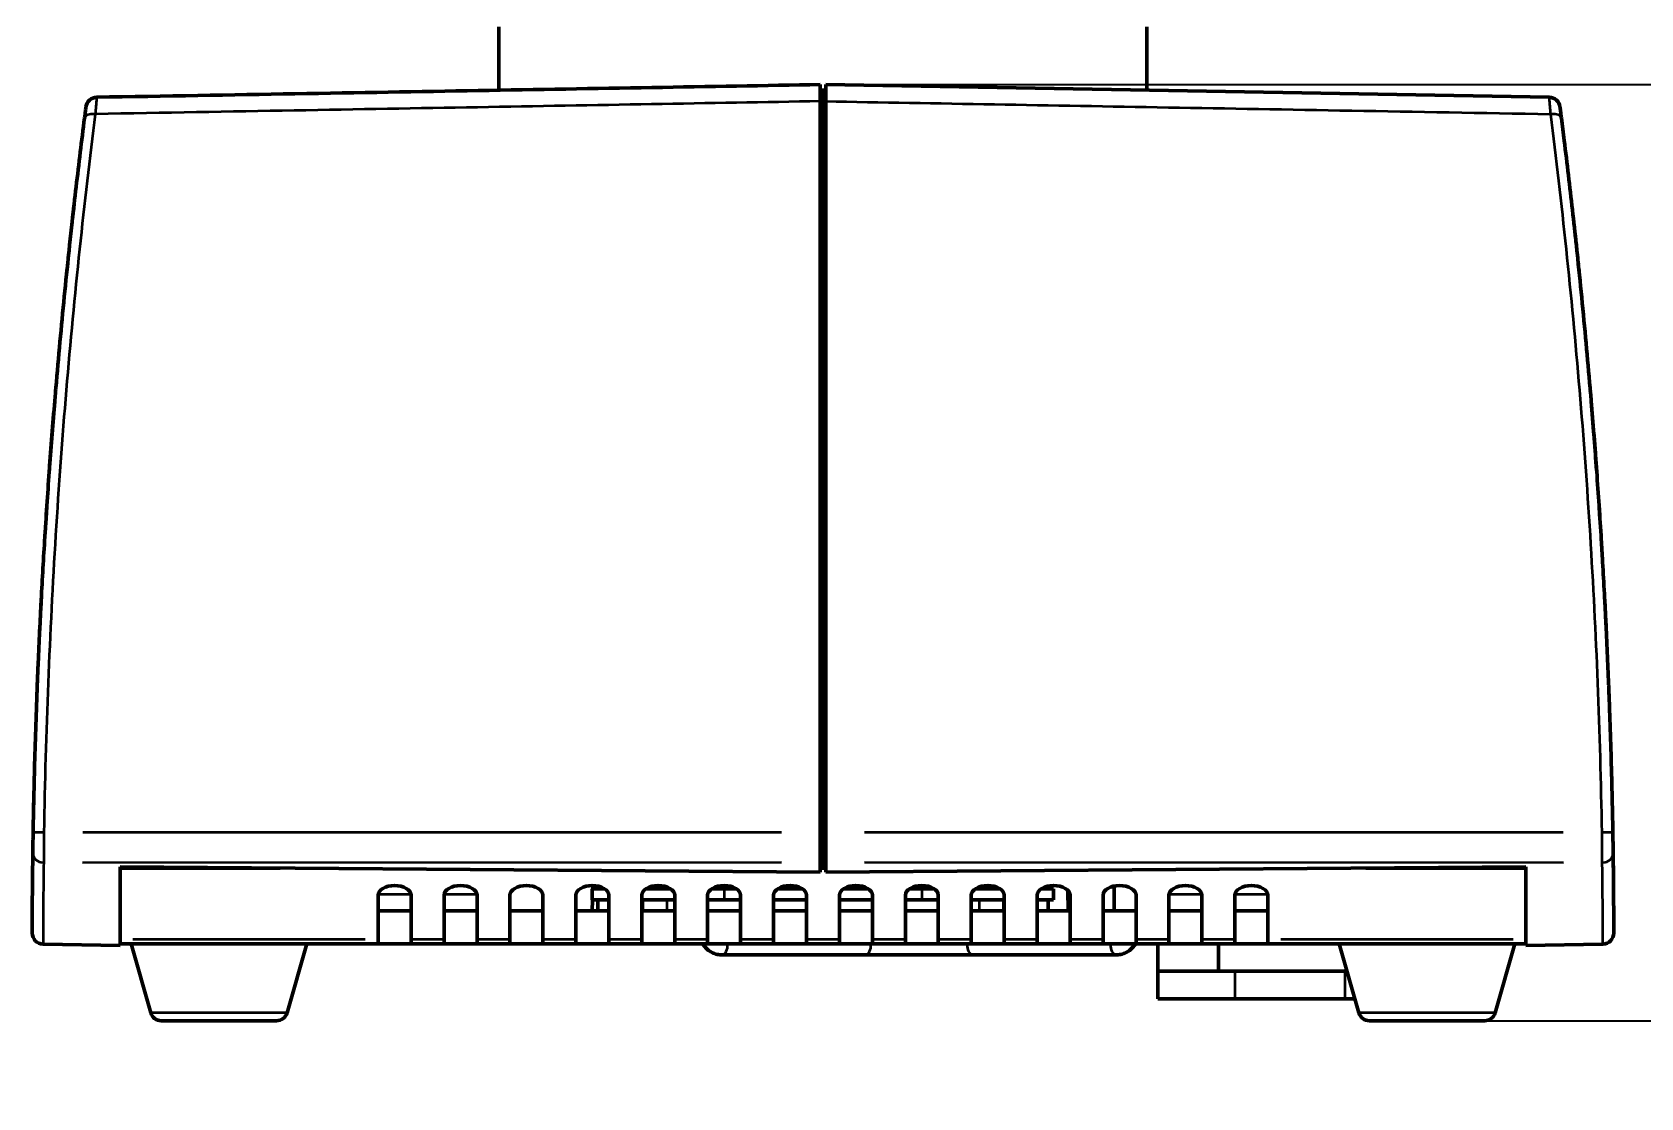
# Model space of a CAD drawing. Header units: millimetres. Extents: x 40 to 2195, y 40 to 1687.
# Drawn here: x 423.4 to 569.9, y 672.7 to 769.8 of the extents above; entities that cross this region are included whole.
import ezdxf

# ---------------------------------------------------------------- set-up
doc = ezdxf.new("R2010")
doc.units = ezdxf.units.MM
doc.header["$LTSCALE"] = 8
for name, color, linetype, lineweight in [('Dimension (ISO)', 7, 'Continuous', 25), ('Visible (ISO)', 7, 'Continuous', 50), ('Visible Narrow (ISO)', 7, 'Continuous', 35)]:
    doc.layers.add(name, color=color, linetype=linetype, lineweight=lineweight)
doc.styles.add('Note Text (ANSI)', font='tahoma.ttf')
doc.dimstyles.new('Default (ISO)', dxfattribs={"dimscale": 8, "dimtxt": 1, "dimasz": 2.5, "dimexe": 3.175, "dimexo": 0, "dimgap": 0.762, "dimtad": 1, "dimrnd": 1e-08, "dimzin": 0, "dimdsep": 46, "dimtxsty": 'Note Text (ANSI)', "dimcen": 0.09, "dimdle": 10, "dimclrd": 1, "dimclre": 1, "dimclrt": 1, "dimazin": 0, "dimtfac": 3.5052, "dimtmove": 0, "dimatfit": 3, "dimfxl": 1, "dimtolj": 1, "dimtzin": 0, "dimlwd": -1, "dimlwe": -1, "dimarcsym": 0})

# ---------------------------------------------------------------- blocks, each defined once
blk = doc.blocks.new('*D11')
at = {"layer": 'Defpoints', "color": 0, "transparency": 16777216}
for p in [(495.66, 765.01), (555.65, 679.76), (635.65, 679.76)]:
    blk.add_point(p, dxfattribs=at)
at = {"layer": 'Dimension (ISO)', "color": 1, "transparency": 16777216}
for p, q in [((495.66, 765.01), (661.05, 765.01)), ((635.65, 745.01), (635.65, 699.76)), ((555.65, 679.76), (661.05, 679.76))]:
    blk.add_line(p, q, dxfattribs=at)
for points in [[(632.32, 745.01), (638.99, 745.01), (635.65, 765.01)], [(632.32, 699.76), (638.99, 699.76), (635.65, 679.76)]]:
    blk.add_solid(points, dxfattribs=at)
at = {"layer": 'Dimension (ISO)', "color": 1, "transparency": 16777216, "insert": (619.09, 672.73), "char_height": 8, "attachment_point": 1, "rotation": 90, "style": 'Note Text (ANSI)'}
blk.add_mtext('\\A1;85.25 mm [3.356 in]', dxfattribs=at)

msp = doc.modelspace()

# ---------------------------------------------------------------- linework, layer by layer
at = {"layer": 'Visible (ISO)'}
for p, q in [((465.908, 770.256), (465.908, 764.498)), ((524.908, 770.256), (524.908, 764.498)), ((495.158, 763.489), (495.158, 765.009)), ((495.658, 765.009), (495.658, 763.489)), ((495.658, 765.009), (561.533, 763.859)), ((495.408, 764.509), (495.158, 764.513)), ((495.158, 696.908), (495.158, 763.489)), ((495.408, 764.509), (495.658, 764.513)), ((495.408, 763.244), (495.408, 764.509)), ((495.408, 764.509), (495.408, 763.244)), ((495.408, 763.244), (495.408, 696.881)), ((495.408, 696.881), (495.408, 763.244)), ((495.658, 763.489), (495.658, 696.908)), ((427.666, 757.842), (427.666, 757.842)), ((427.666, 757.842), (427.666, 757.842)), ((563.149, 757.842), (563.149, 757.842)), ((563.149, 757.842), (563.149, 757.842)), ((565.356, 736.144), (565.356, 736.142)), ((566.068, 726.672), (566.068, 726.667)), ((424.092, 715.307), (424.093, 715.311)), ((495.158, 694.151), (495.158, 696.908)), ((495.408, 694.588), (495.408, 696.881)), ((495.408, 696.881), (495.408, 694.588)), ((495.658, 694.151), (495.658, 696.908)), ((495.408, 694.588), (495.408, 693.722)), ((495.408, 693.722), (495.408, 694.588)), ((431.408, 686.617), (431.408, 693.769)), ((495.158, 693.287), (431.408, 693.769)), ((431.408, 693.658), (445.995, 693.658)), ((495.158, 694.151), (495.158, 693.287)), ((495.408, 693.722), (495.158, 693.718)), ((495.158, 693.658), (495.658, 693.658)), ((495.408, 693.722), (495.658, 693.718)), ((495.658, 693.287), (495.658, 694.151)), ((495.658, 693.287), (559.408, 693.769)), ((544.82, 693.658), (559.408, 693.658)), ((559.408, 686.617), (559.408, 693.769)), ((475.556, 691.756), (474.408, 691.756)), ((474.408, 690.756), (474.408, 691.756)), ((474.442, 691.756), (474.448, 692.066)), ((481.556, 691.756), (479.259, 691.756)), ((486.408, 691.756), (485.259, 691.756)), ((486.408, 691.756), (487.556, 691.756)), ((491.259, 691.756), (493.556, 691.756)), ((497.259, 691.756), (499.556, 691.756)), ((503.259, 691.756), (504.408, 691.756)), ((505.556, 691.756), (504.408, 691.756)), ((511.556, 691.756), (509.259, 691.756)), ((516.408, 691.756), (515.259, 691.756)), ((516.408, 690.756), (516.408, 691.756)), ((521.908, 692.015), (521.908, 689.756)), ((454.908, 687.158), (454.908, 691.2)), ((457.908, 687.158), (457.908, 691.2)), ((460.908, 687.158), (460.908, 691.2)), ((463.908, 687.158), (463.908, 691.2)), ((466.908, 687.158), (466.908, 691.2)), ((469.908, 687.158), (469.908, 691.2)), ((472.908, 687.158), (472.908, 691.2)), ((475.908, 690.756), (474.408, 690.756)), ((474.408, 689.756), (474.425, 690.756)), ((474.908, 689.756), (474.908, 690.756)), ((475.908, 687.158), (475.908, 691.2)), ((478.908, 687.158), (478.908, 691.2)), ((479.015, 690.756), (478.908, 690.756)), ((481.193, 690.756), (479.015, 690.756)), ((481.193, 690.756), (481.908, 690.756)), ((481.908, 687.158), (481.908, 691.2)), ((484.908, 687.158), (484.908, 691.2)), ((486.408, 690.756), (484.908, 690.756)), ((486.408, 690.756), (487.908, 690.756)), ((487.908, 687.158), (487.908, 691.2)), ((490.908, 687.158), (490.908, 691.2)), ((490.908, 690.756), (493.908, 690.756)), ((493.908, 687.158), (493.908, 691.2)), ((496.908, 687.158), (496.908, 691.2)), ((496.908, 690.756), (499.908, 690.756)), ((499.908, 687.158), (499.908, 691.2)), ((502.908, 687.158), (502.908, 691.2)), ((502.908, 690.756), (504.408, 690.756)), ((505.908, 690.756), (504.408, 690.756)), ((505.908, 687.158), (505.908, 691.2)), ((508.908, 687.158), (508.908, 691.2)), ((508.908, 690.756), (509.622, 690.756)), ((511.8, 690.756), (509.622, 690.756)), ((511.908, 690.756), (511.8, 690.756)), ((511.908, 687.158), (511.908, 691.2)), ((514.908, 687.158), (514.908, 691.2)), ((516.408, 690.756), (514.908, 690.756)), ((515.908, 689.756), (515.908, 690.756)), ((517.908, 687.158), (517.908, 691.2)), ((520.908, 687.158), (520.908, 691.2)), ((523.908, 687.158), (523.908, 691.2)), ((526.908, 687.158), (526.908, 691.2)), ((529.908, 687.158), (529.908, 691.2)), ((532.908, 687.158), (532.908, 691.2)), ((535.908, 687.158), (535.908, 691.2)), ((457.908, 689.756), (454.908, 689.756)), ((463.908, 689.756), (460.908, 689.756)), ((466.908, 689.756), (469.908, 689.756)), ((472.908, 689.756), (475.908, 689.756)), ((478.908, 689.756), (481.908, 689.756)), ((484.908, 689.756), (487.908, 689.756)), ((490.908, 689.756), (493.908, 689.756)), ((496.908, 689.756), (499.908, 689.756)), ((502.908, 689.756), (505.908, 689.756)), ((508.908, 689.756), (511.908, 689.756)), ((514.908, 689.756), (517.908, 689.756)), ((520.908, 689.756), (523.908, 689.756)), ((529.908, 689.756), (526.908, 689.756)), ((535.908, 689.756), (532.908, 689.756)), ((454.908, 687.158), (454.908, 686.756)), ((457.908, 687.158), (457.908, 686.756)), ((460.908, 687.158), (460.908, 686.756)), ((463.908, 687.158), (463.908, 686.756)), ((466.908, 687.158), (466.908, 686.756)), ((469.908, 687.158), (469.908, 686.756)), ((472.908, 687.158), (472.908, 686.756)), ((475.908, 687.158), (475.908, 686.756)), ((478.908, 687.158), (478.908, 686.756)), ((481.908, 687.158), (481.908, 686.756)), ((484.908, 687.158), (484.908, 686.756)), ((487.908, 687.158), (487.908, 686.756)), ((490.908, 687.158), (490.908, 686.756)), ((493.908, 687.158), (493.908, 686.756)), ((496.908, 687.158), (496.908, 686.756)), ((499.908, 687.158), (499.908, 686.756)), ((502.908, 687.158), (502.908, 686.756)), ((505.908, 687.158), (505.908, 686.756)), ((508.908, 687.158), (508.908, 686.756)), ((511.908, 687.158), (511.908, 686.756)), ((514.908, 687.158), (514.908, 686.756)), ((517.908, 687.158), (517.908, 686.756)), ((520.908, 687.158), (520.908, 686.756)), ((523.908, 687.158), (523.908, 686.756)), ((526.908, 687.158), (526.908, 686.756)), ((529.908, 687.158), (529.908, 686.756)), ((532.908, 687.158), (532.908, 686.756)), ((535.908, 687.158), (535.908, 686.756)), ((424.395, 686.739), (431.408, 686.617)), ((454.908, 686.756), (431.408, 686.756)), ((434.2, 680.482), (432.408, 686.756)), ((446.615, 680.482), (448.408, 686.756)), ((454.908, 686.756), (457.908, 686.756)), ((460.908, 686.756), (457.908, 686.756)), ((460.908, 686.756), (463.908, 686.756)), ((466.908, 686.756), (463.908, 686.756)), ((466.908, 686.756), (469.908, 686.756)), ((472.908, 686.756), (469.908, 686.756)), ((472.908, 686.756), (475.908, 686.756)), ((478.908, 686.756), (475.908, 686.756)), ((478.908, 686.756), (481.908, 686.756)), ((484.908, 686.756), (481.908, 686.756)), ((484.908, 686.756), (487.908, 686.756)), ((486.158, 685.756), (499.208, 685.756)), ((490.908, 686.756), (487.908, 686.756)), ((490.908, 686.756), (493.908, 686.756)), ((496.908, 686.756), (493.908, 686.756)), ((496.908, 686.756), (499.908, 686.756)), ((499.208, 685.756), (509.107, 685.756)), ((502.908, 686.756), (499.908, 686.756)), ((502.908, 686.756), (505.908, 686.756)), ((508.908, 686.756), (505.908, 686.756)), ((508.908, 686.756), (511.908, 686.756)), ((509.107, 685.756), (522.158, 685.756)), ((514.908, 686.756), (511.908, 686.756)), ((514.908, 686.756), (517.908, 686.756)), ((520.908, 686.756), (517.908, 686.756)), ((520.908, 686.756), (523.908, 686.756)), ((526.908, 686.756), (523.908, 686.756)), ((525.908, 684.256), (525.908, 686.756)), ((526.908, 686.756), (529.908, 686.756)), ((532.908, 686.756), (529.908, 686.756)), ((531.408, 684.256), (531.408, 686.756)), ((532.908, 686.756), (535.908, 686.756)), ((559.408, 686.756), (535.908, 686.756)), ((544.2, 680.482), (542.408, 686.756)), ((556.615, 680.482), (558.408, 686.756)), ((566.42, 686.739), (559.408, 686.617)), ((525.908, 684.256), (525.908, 681.756)), ((532.908, 684.256), (525.908, 684.256)), ((542.908, 684.256), (532.908, 684.256)), ((543.122, 684.256), (542.908, 684.256)), ((525.908, 681.756), (532.908, 681.756)), ((542.908, 681.756), (532.908, 681.756)), ((542.908, 681.756), (543.836, 681.756)), ((445.653, 679.756), (435.162, 679.756)), ((555.653, 679.756), (545.162, 679.756))]:
    msp.add_line(p, q, dxfattribs=at)
for centre, start, end in [((429.299, 762.859), 91.00343, 172.6408), ((561.516, 762.859), 7.35593, 89), ((424.408, 687.739), 179.90523, 269.24444), ((566.407, 687.739), 270.75556, 0.09477), ((435.162, 680.756), 195.9454, 270), ((445.653, 680.756), 270, 344.0546), ((545.162, 680.756), 195.9454, 270), ((555.653, 680.756), 270, 344.0546)]:
    msp.add_arc(centre, 1, start, end, dxfattribs=at)
for centre, major_axis, ratio, start_param, end_param in [((425.154, 716.542), (-0.999, 0.05), 0.2981239, 6.2831828, 6.2832885), ((565.661, 716.542), (0.999, 0.05), 0.2981239, 6.283081, 6.2831868), ((2799.072, 668.811), (-2375.634, 23.947), 0.5006114, 6.2812751, 6.2874038), ((-1808.256, 668.813), (2375.633, 23.945), 0.5006114, 6.2789673, 6.2850959)]:
    msp.add_ellipse(centre, major_axis=major_axis, ratio=ratio, start_param=start_param, end_param=end_param, dxfattribs=at)
for points, knots in [([(495.158, 765.009), (490.12, 764.921), (484.997, 764.832), (479.815, 764.741), (474.633, 764.651), (469.391, 764.559), (464.011, 764.465), (458.631, 764.371), (453.112, 764.275), (447.337, 764.174), (441.561, 764.073), (435.53, 763.968), (429.282, 763.859)], [0, 0, 0, 0, 0.25, 0.25, 0.25, 0.5, 0.5, 0.5, 0.75, 0.75, 0.75, 1, 1, 1, 1]), ([(428.176, 761.962), (428.045, 760.929), (427.915, 759.89), (427.66, 757.801), (427.535, 756.75), (427.289, 754.637), (427.168, 753.574), (426.972, 751.81), (426.895, 751.111), (426.795, 750.176), (426.77, 749.943), (426.604, 748.385), (426.467, 747.051), (426.197, 744.339), (426.065, 742.96), (425.808, 740.189), (425.684, 738.796), (425.552, 737.248), (425.54, 737.1), (425.357, 734.945), (425.197, 732.926), (424.893, 728.843), (424.751, 726.78), (424.603, 724.466), (424.584, 724.169), (424.565, 723.871), (424.443, 721.914), (424.333, 720.004), (424.132, 716.186), (424.041, 714.278), (423.931, 711.718), (423.904, 711.07), (423.876, 710.381), (423.875, 710.341), (423.826, 709.114), (423.783, 707.925), (423.703, 705.545), (423.666, 704.353), (423.601, 701.969), (423.571, 700.776), (423.526, 698.679), (423.509, 697.776), (423.493, 696.871)], [0, 0, 0, 0, 0.0516617, 0.0516617, 0.1033844, 0.1033844, 0.1550977, 0.1550977, 0.1888116, 0.1888116, 0.2, 0.2, 0.263525, 0.263525, 0.3283349, 0.3283349, 0.3931447, 0.3931447, 0.4, 0.4, 0.4928142, 0.4928142, 0.5865627, 0.5865627, 0.5974619, 0.6, 0.6, 0.6858769, 0.6858769, 0.7711307, 0.7711307, 0.8, 0.8, 0.8017827, 0.8017827, 0.8546116, 0.8546116, 0.9074431, 0.9074431, 0.9601682, 0.9601682, 1, 1, 1, 1]), ([(428.308, 762.987), (428.308, 762.987), (428.306, 762.972), (428.298, 762.913), (428.292, 762.869), (428.277, 762.752), (428.268, 762.68), (428.246, 762.51), (428.234, 762.413), (428.207, 762.201), (428.192, 762.087), (428.176, 761.962)], [0, 0, 0, 0, 0.2, 0.2, 0.4, 0.4, 0.6, 0.6, 0.8, 0.8, 1, 1, 1, 1]), ([(562.639, 761.962), (562.623, 762.087), (562.608, 762.201), (562.595, 762.307), (562.581, 762.413), (562.569, 762.51), (562.558, 762.595), (562.547, 762.68), (562.538, 762.752), (562.53, 762.81), (562.523, 762.869), (562.517, 762.913), (562.513, 762.943), (562.509, 762.972), (562.507, 762.987), (562.507, 762.987)], [0, 0, 0, 0, 0.2, 0.2, 0.2, 0.4, 0.4, 0.4, 0.6, 0.6, 0.6, 0.8, 0.8, 0.8, 1, 1, 1, 1]), ([(567.322, 696.871), (567.301, 698.069), (567.277, 699.264), (567.222, 701.653), (567.191, 702.847), (567.122, 705.231), (567.084, 706.422), (567.011, 708.498), (566.978, 709.384), (566.941, 710.32), (566.939, 710.37), (566.861, 712.33), (566.776, 714.236), (566.588, 718.05), (566.484, 719.958), (566.333, 722.512), (566.294, 723.164), (566.25, 723.861), (566.247, 723.907), (566.115, 726.027), (565.974, 728.092), (565.676, 732.178), (565.518, 734.199), (565.33, 736.456), (565.309, 736.704), (565.276, 737.09), (565.264, 737.228), (565.136, 738.735), (565.015, 740.099), (564.761, 742.847), (564.628, 744.232), (564.355, 746.984), (564.214, 748.352), (564.046, 749.933), (564.022, 750.157), (563.883, 751.457), (563.765, 752.527), (563.524, 754.656), (563.402, 755.715), (563.152, 757.82), (563.026, 758.865), (562.812, 760.593), (562.726, 761.279), (562.639, 761.962)], [0, 0, 0, 0, 0.0527259, 0.0527259, 0.1055303, 0.1055303, 0.158349, 0.158349, 0.1977539, 0.1977539, 0.2, 0.2, 0.2849887, 0.2849887, 0.3706017, 0.3706017, 0.4, 0.4, 0.4020757, 0.4020757, 0.495775, 0.495775, 0.5885432, 0.5885432, 0.6, 0.6, 0.6063935, 0.6063935, 0.6697975, 0.6697975, 0.7348987, 0.7348987, 0.8, 0.8, 0.8107264, 0.8107264, 0.8624487, 0.8624487, 0.914186, 0.914186, 0.9658421, 0.9658421, 1, 1, 1, 1]), ([(563.866, 751.6), (563.891, 751.376), (563.915, 751.155), (563.956, 750.776), (563.973, 750.612), (563.99, 750.453)], [0.12258913, 0.12258913, 0.12258913, 0.12258913, 0.19186316, 0.19186316, 0.24561168, 0.24561168, 0.24561168, 0.24561168]), ([(426.539, 747.742), (426.539, 747.742), (426.539, 747.742), (426.539, 747.743), (426.539, 747.744), (426.54, 747.748), (426.54, 747.755), (426.545, 747.795), (426.551, 747.856), (426.576, 748.099), (426.601, 748.34), (426.633, 748.651)], [0.0735846, 0.0735846, 0.0735846, 0.0735846, 0.07699958, 0.07699958, 0.08756722, 0.08756722, 0.11928411, 0.11928411, 0.21482314, 0.21482314, 0.3779671, 0.3779671, 0.3779671, 0.3779671]), ([(564.183, 748.638), (564.215, 748.329), (564.24, 748.089), (564.263, 747.865), (564.269, 747.812), (564.274, 747.763), (564.275, 747.753), (564.276, 747.745), (564.276, 747.743), (564.276, 747.742), (564.276, 747.742), (564.276, 747.742), (564.276, 747.742), (564.276, 747.742), (564.276, 747.741), (564.276, 747.741), (564.276, 747.741), (564.276, 747.741), (564.276, 747.741), (564.276, 747.74), (564.276, 747.74), (564.276, 747.74), (564.276, 747.739), (564.276, 747.737), (564.277, 747.735), (564.278, 747.72), (564.279, 747.707), (564.279, 747.693), (564.279, 747.692), (564.279, 747.692), (564.279, 747.691), (564.279, 747.691), (564.279, 747.691), (564.279, 747.691)], [0, 0, 0, 0, 0.1636211, 0.1636211, 0.24301048, 0.24301048, 0.28298877, 0.28298877, 0.29797037, 0.29797037, 0.30358787, 0.30358787, 0.30411462, 0.30411462, 0.30436733, 0.30436733, 0.30449429, 0.30449429, 0.30455776, 0.30455776, 0.30462133, 0.30462133, 0.30474948, 0.30474948, 0.3052605, 0.3052605, 0.30930271, 0.30930271, 0.30946545, 0.30946545, 0.30952852, 0.30952852, 0.30956005, 0.30956005, 0.30956005, 0.30956005]), ([(426.536, 747.691), (426.536, 747.691), (426.536, 747.691), (426.536, 747.691), (426.536, 747.691), (426.536, 747.691), (426.536, 747.692), (426.536, 747.692), (426.536, 747.693), (426.537, 747.707), (426.537, 747.72), (426.538, 747.736), (426.539, 747.737), (426.539, 747.739), (426.539, 747.74), (426.539, 747.74), (426.539, 747.74), (426.539, 747.741), (426.539, 747.741), (426.539, 747.741), (426.539, 747.741), (426.539, 747.741), (426.539, 747.742), (426.539, 747.742), (426.539, 747.742), (426.539, 747.742), (426.539, 747.742), (426.539, 747.742)], [0, 0, 0, 0, 0.0000157912, 0.0000157912, 0.0000473735, 0.0000473735, 0.0001105382, 0.0001105382, 0.0002692522, 0.0002692522, 0.0043179774, 0.0043179774, 0.0048317632, 0.0048317632, 0.0049606971, 0.0049606971, 0.005024367, 0.005024367, 0.005087854, 0.005087854, 0.0052147949, 0.0052147949, 0.0054678029, 0.0054678029, 0.0058147639, 0.0058147639, 0.0077432415, 0.0077432415, 0.0077432415, 0.0077432415]), ([(423.583, 701.193), (423.586, 701.351), (423.59, 701.499), (423.597, 701.77), (423.6, 701.894), (423.603, 702.009)], [0.3737659, 0.3737659, 0.3737659, 0.3737659, 0.43653316, 0.43653316, 0.49635959, 0.49635959, 0.49635959, 0.49635959]), ([(567.188, 702.937), (567.188, 702.937), (567.188, 702.937), (567.188, 702.936), (567.188, 702.936), (567.188, 702.931), (567.188, 702.925), (567.189, 702.886), (567.191, 702.826), (567.197, 702.583), (567.204, 702.333), (567.212, 702.009)], [0.08003953, 0.08003953, 0.08003953, 0.08003953, 0.08311214, 0.08311214, 0.09368998, 0.09368998, 0.12543665, 0.12543665, 0.22104383, 0.22104383, 0.39132386, 0.39132386, 0.39132386, 0.39132386]), ([(567.188, 702.937), (567.188, 702.937), (567.188, 702.937), (567.188, 702.936), (567.188, 702.936), (567.188, 702.931), (567.188, 702.925), (567.189, 702.886), (567.191, 702.826), (567.194, 702.696), (567.195, 702.645), (567.197, 702.587)], [0.08261042, 0.08261042, 0.08261042, 0.08261042, 0.08311214, 0.08311214, 0.09368998, 0.09368998, 0.12543665, 0.12543665, 0.22104383, 0.22104383, 0.26841826, 0.26841826, 0.26841826, 0.26841826]), ([(423.533, 698.998), (423.538, 699.226), (423.543, 699.45), (423.551, 699.838), (423.555, 700.005), (423.559, 700.169)], [0.12412213, 0.12412213, 0.12412213, 0.12412213, 0.19414902, 0.19414902, 0.24923036, 0.24923036, 0.24923036, 0.24923036]), ([(423.493, 696.871), (423.491, 696.724), (423.489, 696.578), (423.486, 696.434), (423.484, 696.29), (423.482, 696.146), (423.479, 696.01), (423.477, 695.873), (423.475, 695.742), (423.474, 695.621), (423.472, 695.5), (423.47, 695.388), (423.469, 695.289), (423.467, 695.19), (423.466, 695.104), (423.465, 695.03)], [0.00000001, 0.00000001, 0.00000001, 0.00000001, 0.2, 0.2, 0.2, 0.4, 0.4, 0.4, 0.6, 0.6, 0.6, 0.8, 0.8, 0.8, 1, 1, 1, 1]), ([(567.35, 695.03), (567.349, 695.104), (567.348, 695.19), (567.346, 695.289), (567.345, 695.388), (567.343, 695.5), (567.342, 695.621), (567.34, 695.742), (567.338, 695.873), (567.336, 696.01), (567.333, 696.146), (567.331, 696.29), (567.329, 696.434), (567.327, 696.578), (567.324, 696.724), (567.322, 696.871)], [0.00000015, 0.00000015, 0.00000015, 0.00000015, 0.2, 0.2, 0.2, 0.4, 0.4, 0.4, 0.6, 0.6, 0.6, 0.8, 0.8, 0.8, 1, 1, 1, 1]), ([(567.359, 694.333), (567.362, 694.131), (567.364, 693.943), (567.367, 693.678), (567.368, 693.589), (567.369, 693.504)], [0.3732276, 0.3732276, 0.3732276, 0.3732276, 0.4534576, 0.4534576, 0.49774793, 0.49774793, 0.49774793, 0.49774793]), ([(423.436, 692.588), (423.436, 692.588), (423.436, 692.588), (423.436, 692.588), (423.436, 692.588), (423.436, 692.588), (423.436, 692.589), (423.436, 692.595), (423.436, 692.604), (423.437, 692.656), (423.438, 692.736), (423.44, 693.008), (423.443, 693.235), (423.446, 693.519)], [0.07818728, 0.07818728, 0.07818728, 0.07818728, 0.0783127, 0.0783127, 0.08237256, 0.08237256, 0.09455279, 0.09455279, 0.1311137, 0.1311137, 0.24135859, 0.24135859, 0.39009391, 0.39009391, 0.39009391, 0.39009391]), ([(423.436, 692.588), (423.436, 692.588), (423.436, 692.588), (423.436, 692.588), (423.436, 692.589), (423.436, 692.595), (423.436, 692.604), (423.437, 692.656), (423.438, 692.736), (423.439, 692.878), (423.439, 692.908), (423.44, 692.939)], [0.08071708, 0.08071708, 0.08071708, 0.08071708, 0.08237256, 0.08237256, 0.09455279, 0.09455279, 0.1311137, 0.1311137, 0.24135859, 0.24135859, 0.26712484, 0.26712484, 0.26712484, 0.26712484]), ([(567.369, 693.504), (567.373, 693.187), (567.375, 692.941), (567.378, 692.712), (567.378, 692.658), (567.379, 692.609), (567.379, 692.598), (567.379, 692.59), (567.379, 692.588), (567.379, 692.588), (567.379, 692.588), (567.379, 692.587), (567.379, 692.587), (567.379, 692.587), (567.379, 692.587), (567.379, 692.587), (567.379, 692.587), (567.379, 692.586), (567.379, 692.586), (567.379, 692.586), (567.379, 692.586), (567.379, 692.585), (567.379, 692.585), (567.379, 692.584), (567.379, 692.583), (567.379, 692.583), (567.379, 692.583), (567.379, 692.583), (567.379, 692.583), (567.379, 692.298), (567.378, 692.706), (567.378, 692.659)], [0, 0, 0, 0, 0.16770992, 0.16770992, 0.24925802, 0.24925802, 0.29041828, 0.29041828, 0.30584282, 0.30584282, 0.30873461, 0.30873461, 0.31090349, 0.31090349, 0.31142133, 0.31142133, 0.31155129, 0.31155129, 0.31161632, 0.31161632, 0.31168155, 0.31168155, 0.31181349, 0.31181349, 0.31194314, 0.31194314, 0.31197547, 0.31197547, 0.31199163, 0.31199163, 0.3977946, 0.3977946, 0.3977946, 0.3977946]), ([(423.436, 692.583), (423.436, 692.583), (423.436, 692.583), (423.436, 692.583), (423.436, 692.584), (423.436, 692.585), (423.436, 692.585), (423.436, 692.586), (423.436, 692.586), (423.436, 692.586), (423.436, 692.586), (423.436, 692.586), (423.436, 692.586), (423.436, 692.587), (423.436, 692.587), (423.436, 692.588), (423.436, 692.587), (423.436, 692.587), (423.436, 692.588), (423.436, 692.588)], [0, 0, 0, 0, 0.0000324076, 0.0000324076, 0.0001623123, 0.0001623123, 0.0002940123, 0.0002940123, 0.0003594095, 0.0003594095, 0.0004246913, 0.0004246913, 0.0004897087, 0.0004897087, 0.0006196637, 0.0006196637, 0.0026941487, 0.0026941487, 0.0032431653, 0.0032431653, 0.0032431653, 0.0032431653]), ([(497.727, 691.908), (497.718, 691.917), (497.709, 691.926), (497.693, 691.942), (497.687, 691.949), (497.681, 691.956)], [-0.2336291928, -0.2336291928, -0.2336291928, -0.2336291928, -0.229880207, -0.229880207, -0.2272214736, -0.2272214736, -0.2272214736, -0.2272214736]), ([(567.378, 692.659), (567.378, 692.646), (567.378, 692.635), (567.379, 692.609), (567.379, 692.598), (567.379, 692.59), (567.379, 692.588), (567.379, 692.588), (567.379, 692.588), (567.379, 692.587), (567.379, 692.587), (567.379, 692.587), (567.379, 692.587), (567.379, 692.587), (567.379, 692.587), (567.379, 692.586), (567.379, 692.586), (567.379, 692.586), (567.379, 692.586), (567.379, 692.585), (567.379, 692.585), (567.379, 692.584), (567.379, 692.583), (567.379, 692.583), (567.379, 692.583), (567.379, 692.583), (567.379, 692.583), (567.379, 692.298), (567.378, 692.706), (567.378, 692.659)], [0.22596042, 0.22596042, 0.22596042, 0.22596042, 0.24925802, 0.24925802, 0.29041828, 0.29041828, 0.30584282, 0.30584282, 0.30873461, 0.30873461, 0.31090349, 0.31090349, 0.31142133, 0.31142133, 0.31155129, 0.31155129, 0.31161632, 0.31161632, 0.31168155, 0.31168155, 0.31181349, 0.31181349, 0.31194314, 0.31194314, 0.31197547, 0.31197547, 0.31199163, 0.31199163, 0.3977946, 0.3977946, 0.3977946, 0.3977946]), ([(486.158, 685.756), (485.989, 685.756), (485.82, 685.781), (485.497, 685.873), (485.343, 685.94), (485.058, 686.11), (484.927, 686.211), (484.69, 686.439), (484.584, 686.566), (484.477, 686.72), (484.465, 686.738), (484.452, 686.756)], [0, 0, 0, 0, 0.19892447, 0.19892447, 0.39784894, 0.39784894, 0.59677341, 0.59677341, 0.79569789, 0.79569789, 0.82241373, 0.82241373, 0.82241373, 0.82241373]), ([(522.158, 685.756), (522.326, 685.756), (522.495, 685.781), (522.818, 685.873), (522.972, 685.94), (523.257, 686.11), (523.388, 686.211), (523.625, 686.439), (523.731, 686.566), (523.838, 686.72), (523.85, 686.738), (523.863, 686.756)], [0, 0, 0, 0, 0.19892447, 0.19892447, 0.39784894, 0.39784894, 0.59677341, 0.59677341, 0.79569789, 0.79569789, 0.82241373, 0.82241373, 0.82241373, 0.82241373])]:
    msp.add_open_spline(points, degree=3, knots=knots, dxfattribs=at)
for points in [[(427.095, 752.92), (427.109, 753.044), (427.122, 753.16), (427.134, 753.266)], [(427.134, 753.266), (427.134, 753.271), (427.135, 753.275), (427.135, 753.279)], [(427.145, 753.363), (427.173, 753.616), (427.202, 753.867), (427.23, 754.113)], [(427.151, 753.418), (427.177, 753.649), (427.203, 753.878), (427.228, 754.101)], [(563.585, 754.113), (563.586, 754.109), (563.586, 754.105), (563.587, 754.101)], [(563.68, 753.279), (563.695, 753.139), (563.713, 752.982), (563.732, 752.812)], [(563.732, 752.812), (563.777, 752.405), (563.823, 751.996), (563.866, 751.6)], [(426.949, 751.6), (426.949, 751.604), (426.95, 751.608), (426.95, 751.612)], [(564.098, 749.442), (564.13, 749.146), (564.158, 748.878), (564.182, 748.651)], [(424.971, 729.879), (425.127, 732.02), (425.29, 734.112), (425.459, 736.144)], [(565.356, 736.142), (565.526, 734.101), (565.69, 732), (565.846, 729.85)], [(424.969, 729.85), (424.97, 729.86), (424.97, 729.869), (424.971, 729.879)], [(424.682, 725.689), (424.703, 726.018), (424.725, 726.345), (424.747, 726.672)], [(566.068, 726.667), (566.092, 726.308), (566.116, 725.949), (566.14, 725.587)], [(424.156, 716.592), (424.184, 717.159), (424.213, 717.724), (424.243, 718.287)], [(566.58, 718.135), (566.607, 717.622), (566.634, 717.108), (566.66, 716.592)], [(424.093, 715.311), (424.113, 715.744), (424.135, 716.176), (424.156, 716.592)], [(566.659, 716.592), (566.68, 716.175), (566.702, 715.742), (566.723, 715.307)], [(423.83, 709.185), (423.836, 709.332), (423.843, 709.524), (423.852, 709.754)], [(566.963, 709.754), (566.963, 709.75), (566.963, 709.747), (566.964, 709.744)], [(566.964, 709.744), (566.972, 709.518), (566.979, 709.33), (566.985, 709.185)], [(423.519, 698.282), (423.524, 698.524), (423.529, 698.764), (423.533, 698.998)], [(567.282, 698.998), (567.282, 698.994), (567.282, 698.99), (567.282, 698.986)], [(567.282, 698.986), (567.286, 698.776), (567.291, 698.561), (567.295, 698.345)], [(457.908, 691.2), (457.907, 691.426), (457.583, 691.878), (456.408, 692.16), (455.232, 691.878), (454.908, 691.426), (454.908, 691.2)], [(463.908, 691.2), (463.907, 691.426), (463.583, 691.878), (462.408, 692.16), (461.232, 691.878), (460.908, 691.426), (460.908, 691.2)], [(469.908, 691.2), (469.907, 691.426), (469.583, 691.878), (468.408, 692.16), (467.232, 691.878), (466.908, 691.426), (466.908, 691.2)], [(475.908, 691.2), (475.907, 691.426), (475.583, 691.878), (474.408, 692.16), (473.232, 691.878), (472.908, 691.426), (472.908, 691.2)], [(481.908, 691.2), (481.907, 691.426), (481.583, 691.878), (480.408, 692.16), (479.232, 691.878), (478.908, 691.426), (478.908, 691.2)], [(487.908, 691.2), (487.907, 691.426), (487.583, 691.878), (486.408, 692.16), (485.232, 691.878), (484.908, 691.426), (484.908, 691.2)], [(493.908, 691.2), (493.907, 691.426), (493.583, 691.878), (492.408, 692.16), (491.232, 691.878), (490.908, 691.426), (490.908, 691.2)], [(499.908, 691.2), (499.907, 691.426), (499.583, 691.878), (498.408, 692.16), (497.232, 691.878), (496.908, 691.426), (496.908, 691.2)], [(505.908, 691.2), (505.907, 691.426), (505.583, 691.878), (504.408, 692.16), (503.232, 691.878), (502.908, 691.426), (502.908, 691.2)], [(511.908, 691.2), (511.907, 691.426), (511.583, 691.878), (510.408, 692.16), (509.232, 691.878), (508.908, 691.426), (508.908, 691.2)], [(517.908, 691.2), (517.907, 691.426), (517.583, 691.878), (516.408, 692.16), (515.232, 691.878), (514.908, 691.426), (514.908, 691.2)], [(523.908, 691.2), (523.907, 691.426), (523.583, 691.878), (522.408, 692.16), (521.232, 691.878), (520.908, 691.426), (520.908, 691.2)], [(529.908, 691.2), (529.907, 691.426), (529.583, 691.878), (528.408, 692.16), (527.232, 691.878), (526.908, 691.426), (526.908, 691.2)], [(535.908, 691.2), (535.907, 691.426), (535.583, 691.878), (534.408, 692.16), (533.232, 691.878), (532.908, 691.426), (532.908, 691.2)]]:
    msp.add_open_spline(points, degree=3, dxfattribs=at)
at = {"layer": 'Visible Narrow (ISO)'}
for p, q in [((495.395, 763.244), (495.17, 763.246)), ((495.42, 763.244), (495.645, 763.246)), ((491.623, 696.908), (428.01, 696.908)), ((495.395, 696.881), (495.17, 696.881)), ((495.42, 696.881), (495.645, 696.881)), ((562.805, 696.908), (499.192, 696.908)), ((495.395, 694.587), (495.17, 694.584)), ((495.42, 694.587), (495.645, 694.584)), ((491.622, 694.151), (427.991, 694.15)), ((562.824, 694.15), (499.193, 694.151)), ((486.408, 691.706), (486.408, 690.806)), ((504.408, 691.706), (504.408, 690.806)), ((517.706, 689.852), (517.676, 691.567)), ((457.754, 691.256), (455.061, 691.256)), ((463.754, 691.256), (461.061, 691.256)), ((479.015, 690.706), (479.015, 689.806)), ((481.193, 690.706), (481.193, 689.806)), ((509.622, 690.706), (509.622, 689.806)), ((511.8, 690.706), (511.8, 689.806)), ((529.754, 691.256), (527.061, 691.256)), ((535.754, 691.256), (533.061, 691.256)), ((453.733, 687.158), (432.583, 687.158)), ((460.758, 687.158), (458.058, 687.158)), ((466.758, 687.158), (464.058, 687.158)), ((472.758, 687.158), (470.058, 687.158)), ((478.758, 687.158), (476.058, 687.158)), ((484.758, 687.158), (482.058, 687.158)), ((490.758, 687.158), (488.058, 687.158)), ((496.758, 687.158), (494.058, 687.158)), ((502.758, 687.158), (500.058, 687.158)), ((508.758, 687.158), (506.058, 687.158)), ((514.758, 687.158), (512.058, 687.158)), ((520.758, 687.158), (518.058, 687.158)), ((526.758, 687.158), (524.058, 687.158)), ((532.758, 687.158), (530.058, 687.158)), ((558.233, 687.158), (537.083, 687.158)), ((532.908, 684.131), (532.908, 681.881)), ((542.908, 684.131), (542.908, 681.881)), ((446.538, 680.482), (434.277, 680.482)), ((556.538, 680.482), (544.277, 680.482))]:
    msp.add_line(p, q, dxfattribs=at)
for centre, major_axis, ratio, start_param, end_param in [((429.168, 761.835), (-0.992, 0.126), 0.4845127, 4.8661475, 6.2085966), ((561.647, 761.835), (0.992, 0.126), 0.4845145, 0.0746328, 1.4170461), ((425.154, 716.542), (-0.999, 0.05), 0.2981239, 0.0003901, 0.0055478), ((565.661, 716.542), (0.999, 0.05), 0.2981239, 6.2831574, 6.2831711), ((424.493, 696.854), (-1, 0.017), 0.053097, 4.8083652, 6.2055054), ((566.322, 696.854), (1, 0.017), 0.053097, 0.0776246, 1.4748156), ((424.465, 695.016), (-1, 0.014), 0.8660348, 0.0787052, 1.4953985), ((566.35, 695.016), (1, 0.014), 0.8660349, 4.7877832, 6.2044197), ((486.158, 686.556), (0, -0.8), 0.7071068, 0.0911738, 1.7323028), ((499.208, 686.556), (0, -0.8), 0.7071068, 0.0911738, 1.7323028), ((509.107, 686.556), (0, -0.8), 0.7071068, 4.5508826, 6.1920115), ((522.158, 686.556), (0, -0.8), 0.7071068, 4.5508826, 6.1920115)]:
    msp.add_ellipse(centre, major_axis=major_axis, ratio=ratio, start_param=start_param, end_param=end_param, dxfattribs=at)
for points, knots in [([(429.282, 763.859), (429.281, 763.859), (429.276, 763.814), (429.258, 763.614), (429.23, 763.291), (429.194, 762.859), (429.166, 762.51), (429.151, 762.325)], [0.00000031, 0.00000031, 0.00000031, 0.00000031, 0.2, 0.4, 0.6, 0.8, 0.99999635, 0.99999635, 0.99999635, 0.99999635]), ([(495.158, 763.489), (490.112, 763.4), (484.98, 763.309), (479.788, 763.218), (474.597, 763.126), (469.346, 763.033), (463.956, 762.938), (458.565, 762.843), (453.035, 762.746), (447.248, 762.644), (441.46, 762.542), (435.415, 762.435), (429.151, 762.325)], [0, 0, 0, 0, 0.25, 0.25, 0.25, 0.5, 0.5, 0.5, 0.75, 0.75, 0.75, 1, 1, 1, 1]), ([(495.658, 763.489), (500.701, 763.4), (505.832, 763.309), (511.022, 763.218), (516.212, 763.126), (521.462, 763.034), (526.852, 762.938), (532.243, 762.843), (537.773, 762.746), (543.562, 762.644), (549.351, 762.542), (555.398, 762.435), (561.664, 762.325)], [0, 0, 0, 0, 0.25, 0.25, 0.25, 0.5, 0.5, 0.5, 0.75, 0.75, 0.75, 1, 1, 1, 1]), ([(561.664, 762.325), (561.649, 762.51), (561.621, 762.859), (561.585, 763.291), (561.557, 763.614), (561.539, 763.814), (561.534, 763.859), (561.533, 763.859)], [0.00000013, 0.00000013, 0.00000013, 0.00000013, 0.2, 0.4, 0.6, 0.8, 1, 1, 1, 1]), ([(424.456, 694.15), (424.445, 693.311), (424.424, 691.644), (424.409, 689.268), (424.396, 687.588), (424.395, 686.739)], [0, 0, 0, 0, 0.33333333, 0.66666667, 0.99999992, 0.99999992, 0.99999992, 0.99999992]), ([(566.42, 686.739), (566.419, 687.339), (566.415, 687.947), (566.41, 688.742), (566.409, 688.924), (566.408, 689.107), (566.404, 689.562), (566.401, 690.019), (566.395, 690.832), (566.393, 691.185), (566.388, 691.651), (566.387, 691.759), (566.38, 692.52), (566.372, 693.192), (566.361, 693.97), (566.36, 694.06), (566.359, 694.15)], [0.00000009, 0.00000009, 0.00000009, 0.00000009, 0.25702263, 0.25702263, 0.33333333, 0.33333333, 0.33333333, 0.52368318, 0.52368318, 0.66666667, 0.66666667, 0.70929229, 0.70929229, 0.96652691, 0.96652691, 0.99999999, 0.99999999, 0.99999999, 0.99999999])]:
    msp.add_open_spline(points, degree=3, knots=knots, dxfattribs=at)
for points in [[(429.151, 762.325), (428.644, 758.315), (427.686, 750.094), (426.464, 737.251), (425.495, 724.028), (424.81, 710.553), (424.553, 701.461), (424.476, 696.908)], [(566.339, 696.908), (566.262, 701.461), (566.005, 710.553), (565.32, 724.028), (564.351, 737.251), (563.129, 750.094), (562.171, 758.315), (561.664, 762.325)], [(424.476, 696.908), (424.473, 696.688), (424.469, 696.246), (424.463, 695.607), (424.459, 695.023), (424.456, 694.522), (424.456, 694.26), (424.456, 694.15)], [(566.359, 694.15), (566.359, 694.26), (566.359, 694.522), (566.356, 695.023), (566.352, 695.607), (566.346, 696.246), (566.342, 696.688), (566.339, 696.908)]]:
    msp.add_open_spline(points, degree=3, dxfattribs=at)

# ---------------------------------------------------------------- dimensions: what is measured, and where the dimension line sits
at = {"layer": 'Dimension (ISO)', "color": 1, "true_color": 0xff0000}
dim = msp.add_linear_dim(base=(635.653, 679.756), p1=(495.658, 765.009), p2=(555.653, 679.756), angle=270, text='<> mm [3.356 in]', dimstyle='Default (ISO)', override={"dimgap": 0.762, "dimdec": 2, "dimpost": '', "dimtol": 0, "dimlim": 0, "dimtp": 0, "dimtm": 0, "dimtdec": 2, "dimtofl": 0, "dimatfit": 1}, dxfattribs=at)
dim.commit()
dim.dimension.update_dxf_attribs({"geometry": '*D11', "text_midpoint": (635.653, 722.383), "dimtype": 160})

doc.saveas('drawing.dxf')
